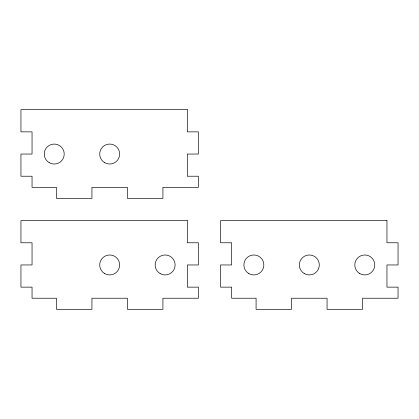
<?xml version="1.0" encoding="UTF-8"?>
<svg xmlns="http://www.w3.org/2000/svg" width="419" height="419" viewBox="0 0 419 419"><rect width="100%" height="100%" fill="white"/><g stroke="black" fill="none" stroke-linecap="round" stroke-linejoin="round"><path stroke-width="0.63" d="M187.319 109.678L20.95 109.678L20.95 131.859L32.043 131.859L32.043 154.045L20.95 154.045L20.95 176.226L32.043 176.226L32.043 187.319L56.439 187.319L56.439 198.407L91.934 198.407L91.934 187.319L127.423 187.319L127.423 198.407L162.918 198.407L162.918 187.319L198.407 187.319L198.407 176.226L187.319 176.226L187.319 154.045L198.407 154.045L198.407 131.859L187.319 131.859L187.319 109.678M187.319 220.593L20.95 220.593L20.95 242.774L32.043 242.774L32.043 264.955L20.95 264.955L20.95 287.141L32.043 287.141L32.043 298.228L56.439 298.228L56.439 309.322L91.934 309.322L91.934 298.228L127.423 298.228L127.423 309.322L162.918 309.322L162.918 298.228L198.407 298.228L198.407 287.141L187.319 287.141L187.319 264.955L198.407 264.955L198.407 242.774L187.319 242.774L187.319 220.593M386.957 220.593L220.593 220.593L220.593 242.774L231.681 242.774L231.681 264.955L220.593 264.955L220.593 287.141L231.681 287.141L231.681 298.228L256.082 298.228L256.082 309.322L291.577 309.322L291.577 298.228L327.066 298.228L327.066 309.322L362.561 309.322L362.561 298.228L398.05 298.228L398.05 287.141L386.957 287.141L386.957 264.955L398.05 264.955L398.05 242.774L386.957 242.774L386.957 220.593M359.785 273.602A9.983 9.983 0 0 0 374.759 264.955A9.983 9.983 0 0 0 359.785 256.313A9.983 9.983 0 0 0 359.785 273.602M248.268 273.225A9.983 9.983 0 0 0 263.823 265.667A9.983 9.983 0 0 0 249.504 255.978A9.983 9.983 0 0 0 248.268 273.225M160.142 273.602A9.983 9.983 0 0 0 175.116 264.955A9.983 9.983 0 0 0 160.142 256.313A9.983 9.983 0 0 0 160.142 273.602M49.233 162.687A9.983 9.983 0 0 0 64.207 154.045A9.983 9.983 0 0 0 49.233 145.398A9.983 9.983 0 0 0 49.233 162.687M304.33 273.602A9.983 9.983 0 0 0 319.304 264.955A9.983 9.983 0 0 0 304.33 256.313A9.983 9.983 0 0 0 304.33 273.602M104.687 273.602A9.983 9.983 0 0 0 119.661 264.955A9.983 9.983 0 0 0 104.687 256.313A9.983 9.983 0 0 0 104.687 273.602M104.687 162.687A9.983 9.983 0 0 0 119.661 154.045A9.983 9.983 0 0 0 104.687 145.398A9.983 9.983 0 0 0 104.687 162.687"/></g></svg>
